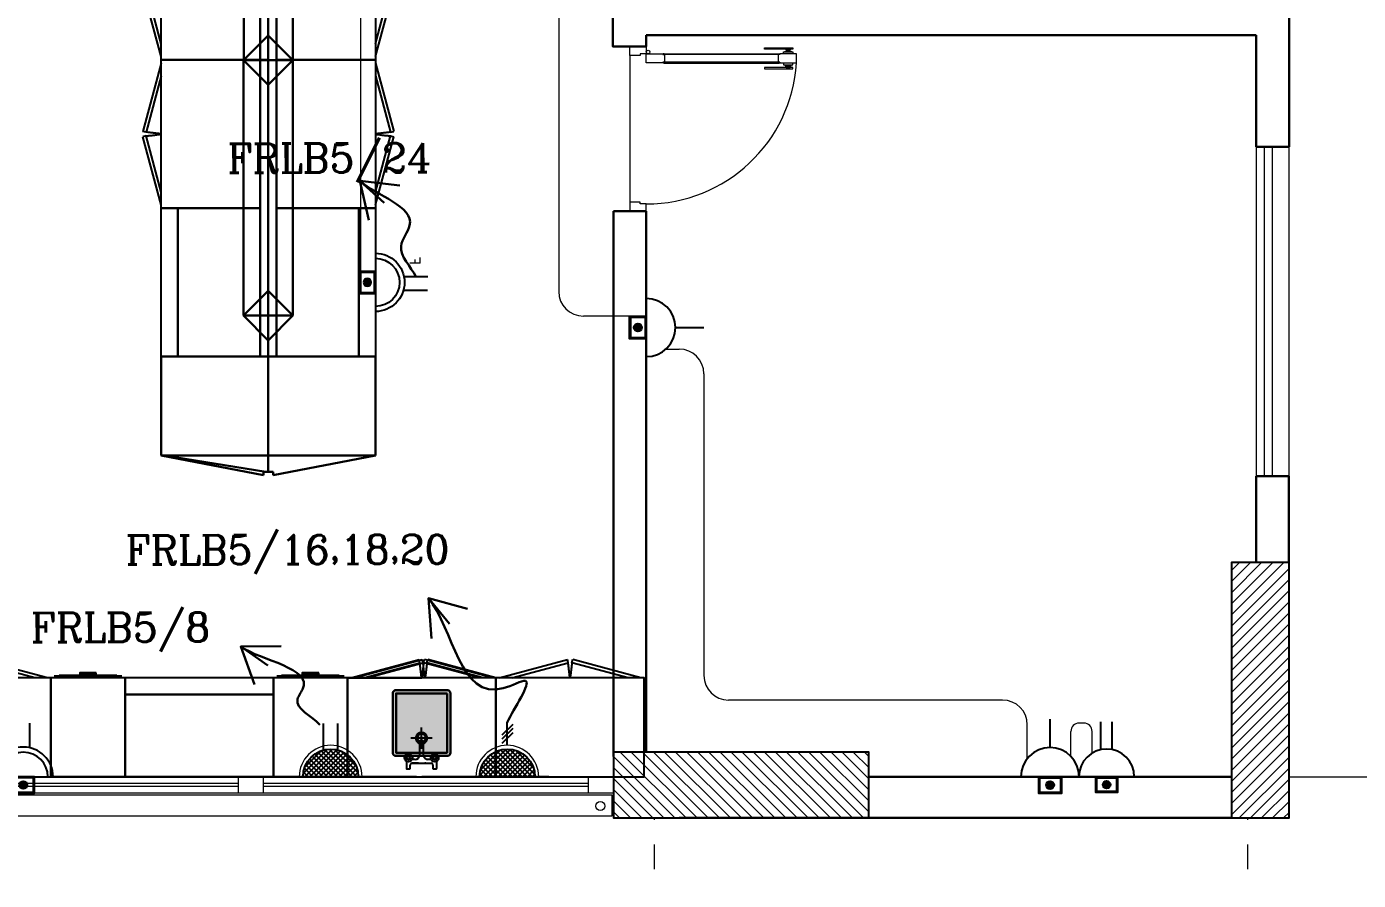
# Model space of a CAD drawing. Extents: x 1315 to 1416, y 473 to 837.
# Drawn here: x 1374.68 to 1382.76, y 774.43 to 779.61 of the extents above; entities that cross this region are included whole.
import ezdxf

# ---------------------------------------------------------------- set-up
doc = ezdxf.new("R2010")
doc.units = 0
doc.header["$MEASUREMENT"] = 0
for name, pattern in [('ACAD_ISO02W100', [15, 12, -3]), ('CENTERX2', [4, 2.5, -0.5, 0.5, -0.5]), ('DASHED', [19.049999999999997, 12.7, -6.349999999999998]), ('DASHED2', [0.375, 0.25, -0.125])]:
    doc.linetypes.add(name, pattern=pattern)
doc.layers.get('0').update_dxf_attribs({"color": 252, "linetype": 'CONTINUOUS', "lineweight": 30})
for name, color, linetype in [('-FUR', 252, 'CONTINUOUS'), ('E-SOCKETS', 6, 'CONTINUOUS'), ('POWER', 1, 'CONTINUOUS'), ('SAN', 252, 'CONTINUOUS'), ('WIRING', 4, 'CONTINUOUS')]:
    doc.layers.add(name, color=color, linetype=linetype)
for name, color, linetype, lineweight in [('axis', 252, 'CENTERX2', 5), ('Column', 252, 'CONTINUOUS', 25), ('DOOR', 252, 'CONTINUOUS', 9), ('elev', 252, 'CONTINUOUS', 9), ('Elevation', 252, 'CONTINUOUS', 18), ('hatch', 252, 'CONTINUOUS', 9), ('R-SWTS-DET1', 252, 'CONTINUOUS', 5), ('Socket', 3, 'CONTINUOUS', 15), ('Wall', 252, 'CONTINUOUS', 30), ('WINDOW', 252, 'CONTINUOUS', 5), ('WIRRING', 3, 'CONTINUOUS', 5)]:
    doc.layers.add(name, color=color, linetype=linetype, lineweight=lineweight)
doc.styles.add('ARIAL', font='arial.ttf')
doc.styles.add('E80', font='romanc.shx')
doc.dimstyles.new('DIM-100-IN', dxfattribs={"dimtxt": 0.22, "dimasz": 0.1, "dimexe": 0.15, "dimexo": 0.15, "dimgap": 0, "dimtad": 0, "dimrnd": 0.05, "dimzin": 1, "dimdsep": 46, "dimtxsty": 'ARIAL', "dimblk": 'DOT', "dimcen": 0.2, "dimclrd": 256, "dimclre": 256, "dimclrt": 23, "dimadec": 0, "dimazin": 0, "dimtfac": 1, "dimtmove": 2, "dimatfit": 2, "dimldrblk": 'OPEN90', "dimfxl": 0.15, "dimfxlon": 1, "dimtolj": 1, "dimtzin": 0, "dimlwe": -1, "dimarcsym": 0})

# ---------------------------------------------------------------- blocks, each defined once
blk = doc.blocks.new('d8')
at = {"layer": 'DOOR'}
for p, q in [((32.11949057471932, -112.7480921357878), (32.11949057471932, -112.0481896781356)), ((32.12445321347209, -112.0481896781356), (32.12445321347209, -112.748092135788)), ((32.17111337731573, -112.0481896781356), (32.17111337731573, -112.7480921357878)), ((32.17607601606785, -112.7480921357878), (32.17607601606785, -112.0481896781353)), ((32.13112043701042, -112.9536329828703), (33.01999110287822, -112.9536329828703))]:
    blk.add_line(p, q, dxfattribs=at)
for points in [[(32.09162617243794, -112.137211430456), (32.0835986547513, -112.137211430456), (32.0835986547513, -111.9648679569864), (32.09162617243805, -111.9648679569864)], [(32.10334504411441, -111.9826758234901), (32.096911198511, -111.9826758234901), (32.096911198511, -112.0028984041054), (32.10334504411441, -112.0028984041054)], [(32.12445321347209, -112.0426348967258), (32.12445321347209, -112.0537444595456), (32.17111337731561, -112.0537444595456), (32.17111337731561, -112.0426348967258), (32.17555720244376, -112.0426348967258), (32.17555720244376, -111.9426488313468), (32.17555720244376, -111.9426488313468), (32.12000938834433, -111.9426488313468), (32.12000938834433, -112.0426348967258)], [(32.19222154667344, -111.9826758234901), (32.19865539227682, -111.9826758234901), (32.19865539227682, -112.0028984041054), (32.19222154667344, -112.0028984041054)], [(32.20394041834952, -112.137211430456), (32.21196793603632, -112.137211430456), (32.21196793603632, -111.9648679569862), (32.20394041834965, -111.9648679569862)], [(32.12445321347185, -112.753646917198), (32.12445321347185, -112.742537354378), (32.17111337731524, -112.742537354378), (32.17111337731524, -112.753646917198), (32.17555720244334, -112.753646917198), (32.17555720244334, -112.8536329825768), (32.17555720244334, -112.8536329825768), (32.12000938834383, -112.8536329825768), (32.12000938834383, -112.753646917198)], [(32.07557139944827, -112.9536329828707), (32.07557113706436, -112.8536329825768), (32.12000938834383, -112.8536329825768), (32.12000965072765, -112.8915336456279), (32.13111921354742, -112.8915336456279), (32.13112043701042, -112.9536329828703)], [(33.07557139944875, -112.953632982871), (33.07557139923375, -112.8536329828921), (33.03099353957411, -112.8536329825773), (33.03099380195788, -112.8915336456279), (33.01988423913794, -112.8915336456279), (33.01999110287822, -112.9536329828703)]]:
    blk.add_lwpolyline(points, close=True, dxfattribs=at)
for points in [[(32.09162617243805, -111.9829640839593, -0.9999999999999998), (32.096911198511, -111.9829640839593), (32.096911198511, -111.9829640839593), (32.096911198511, -112.002610143636), (32.096911198511, -112.002610143636, -0.9999999999999998), (32.09162617243805, -112.002610143636), (32.09162617243805, -112.002610143636)], [(32.20394041834965, -111.9829640839593, 0.9999999999999998), (32.19865539227682, -111.9829640839593), (32.19865539227682, -111.9829640839593), (32.19865539227682, -112.0026101436362), (32.19865539227682, -112.0026101436362, 0.9999999999999998), (32.20394041834965, -112.0026101436362), (32.20394041834965, -112.0026101436362)], [(32.12445321347209, -112.0531523168882), (32.12445321347209, -112.0531523168882, -0.9999999999999998), (32.12445321347209, -112.0432270393829)], [(32.17111337731561, -112.0531523168882), (32.17111337731561, -112.0531523168882, 0.9999999999999998), (32.17111337731561, -112.0432270393829)], [(32.12445321347185, -112.7431294970356), (32.12445321347185, -112.7431294970356, 0.9999999999999998), (32.12445321347185, -112.7530547745402)], [(32.17111337731524, -112.7431294970356), (32.17111337731524, -112.7431294970356, -0.9999999999999998), (32.17111337731524, -112.7530547745402)]]:
    blk.add_lwpolyline(points, format="xyb", close=True, dxfattribs=at)
for points in [[(32.1088998255243, -112.0100383941915), (32.10334504411441, -112.0100383941915), (32.10334504411441, -111.9755358334042), (32.1088998255243, -111.9755358334042)], [(32.12000938834423, -112.0204157710859), (32.1088998255243, -112.0204157710859), (32.1088998255243, -111.9648679569862), (32.12000938834423, -111.9648679569862)], [(32.17555720244376, -112.0204157710862), (32.18666676526341, -112.0204157710862), (32.18666676526341, -111.9648679569864), (32.17555720244376, -111.9648679569864)], [(32.18666676526341, -112.0100383941908), (32.19222154667344, -112.0100383941908), (32.19222154667344, -111.975535833404), (32.18666676526357, -111.975535833404)]]:
    blk.add_lwpolyline(points, dxfattribs=at)
blk.add_circle((32.10889982552379, -112.842523419757), 0.0111095628198811, dxfattribs=at)
blk.add_arc((32.11820588788596, -112.8536329825768), 0.9127876516880132, 359.9999999999772, 86.39767896853148, dxfattribs=at)
blk = doc.blocks.new('A$C11ED6BD5')
at = {"layer": 'axis', "color": 0, "ltscale": 0.3}
for p, q in [((-2.274e-13, 0.2499999999997726), (3.22171341332455, 0.2499999999997726)), ((-3.850000000000363, -2.411147639998716), (-3.850000000000363, -1.137e-13)), ((-0.2500000000004547, -2.411147639998716), (-0.2500000000004547, -1.137e-13))]:
    blk.add_line(p, q, dxfattribs=at)
blk = doc.blocks.new('5')
at = {"layer": '-FUR', "linetype": 'ACAD_ISO02W100'}
for p, q in [((41999.78853774873, -66320.44784204697), (42000.68853774872, -66320.44784204697)), ((41999.80853774873, -66321.04784204697), (42000.22210122364, -66321.15865604609)), ((41999.88581181482, -66321.04784204697), (42000.22727760455, -66321.13933752957)), ((42000.59126368263, -66321.04784204697), (42000.24979789291, -66321.13933752957)), ((42000.66853774873, -66321.04784204697), (42000.25497427382, -66321.15865604609)), ((42000.22727760455, -66321.13933752957), (42000.22210122364, -66321.15865604609)), ((42000.24979789291, -66321.13933752957), (42000.25497427382, -66321.15865604609))]:
    blk.add_line(p, q, dxfattribs=at)
at = {"layer": '-FUR'}
blk.add_lwpolyline([(41999.78853774873, -66320.44784204697), (42000.68853774872, -66320.44784204697), (42000.68853774872, -66321.04784204697), (41999.78853774873, -66321.04784204697)], close=True, dxfattribs=at)
at = {"layer": '-FUR', "linetype": 'ACAD_ISO02W100'}
for centre, start, end in [((42001.75381514877, -66321.28076446554), 171.2611213296356, 174.7069094137794), ((41998.72326034871, -66321.28076446554), 5.29309058622053, 8.738878670364311)]:
    blk.add_arc(centre, 1.533074835783438, start, end, dxfattribs=at)
blk = doc.blocks.new('ba7es')
at = {"layer": '-FUR', "linetype": 'ACAD_ISO02W100'}
blk.add_line((1323.889523409866, 576.6577940327383), (1322.989523409867, 576.6577940327383), dxfattribs=at)
for p, q in [((1323.889523409866, 577.2577940327384), (1322.989523409866, 577.2577940327384)), ((1322.989523409866, 577.2577940327384), (1322.989523409866, 576.6577940327383)), ((1323.889523409866, 576.6577940327383), (1323.889523409866, 577.2577940327384)), ((1322.989523409866, 576.6577940327383), (1322.989523409866, 576.7577940327385)), ((1322.989523409866, 576.7577940327385), (1323.889523409866, 576.7577940327385))]:
    blk.add_line(p, q)
blk = doc.blocks.new('3')
at = {"layer": '-FUR', "linetype": 'ACAD_ISO02W100'}
blk.add_line((41990.01941317181, -66320.48022711033), (41990.46941317183, -66320.48022711033), dxfattribs=at)
at = {"layer": '-FUR'}
for p, q in [((41990.03941317181, -66321.09022711034), (41990.44941317182, -66321.09022711034)), ((41990.06941317183, -66321.09522711032), (41990.41941317181, -66321.09522711032))]:
    blk.add_line(p, q, dxfattribs=at)
blk.add_lwpolyline([(41990.01941317181, -66321.08022711032), (41990.46941317183, -66321.08022711032), (41990.46941317181, -66320.48022711033), (41990.01941317181, -66320.48022711033)], close=True, dxfattribs=at)
at = {"layer": '-FUR', "color": 1}
blk.add_lwpolyline([(41990.19441317181, -66321.11022711032), (41990.29441317183, -66321.11022711032), (41990.29441317183, -66321.10022711032), (41990.19441317181, -66321.10022711032)], close=True, dxfattribs=at)
blk = doc.blocks.new('YY5Y5')
at = {"layer": 'SAN', "color": 1}
for p, q in [((433.8299524483771, 542.0353399230077), (433.8299524483771, 538.5632871204119)), ((435.7349524483772, 542.4103399230077), (434.2049524483771, 542.4103399230077)), ((435.7349524483772, 540.5528399230077), (435.7349524483772, 542.4103399230077)), ((447.1649524483772, 542.4103399230077), (447.1649524483772, 540.5528399230075)), ((448.6949524483771, 542.4103399230077), (447.1649524483772, 542.4103399230077)), ((449.0699524483778, 538.5632871204116), (449.0699524483778, 542.0353399230077)), ((434.1620984389513, 537.5616067070109), (433.7030249017836, 538.0206802441787)), ((434.1620984389513, 536.1473931446377), (433.7030249017836, 535.68831960747)), ((435.5763120013245, 537.5616067070109), (436.0353855384922, 538.0206802441787)), ((435.5763120013245, 536.1473931446377), (436.0353855384922, 535.68831960747)), ((436.7200643211554, 537.6478399230076), (438.2474524483773, 537.6478399230076)), ((446.1798405755986, 539.5528399230077), (436.7349524483772, 539.5528399230077)), ((440.4974524483773, 535.3978399230076), (440.4974524483773, 528.7356687512626)), ((442.4024524483773, 528.7356687512623), (442.4024524483773, 535.3978399230076)), ((443.0364909099159, 539.5528399230077), (446.1649524483772, 539.5528399230077)), ((444.6524524483772, 537.6478399230076), (446.1798405755986, 537.6478399230076)), ((447.3235928954293, 537.5616067070109), (446.8645193582616, 538.0206802441787)), ((447.3235928954293, 536.1473931446377), (446.8645193582616, 535.68831960747)), ((448.7378064578025, 537.5616067070109), (449.1968799949703, 538.0206802441787)), ((448.7378064578025, 536.1473931446377), (449.1968799949703, 535.68831960747)), ((440.8724524483771, 528.3606687512623), (442.0274524483772, 528.3606687512623))]:
    blk.add_line(p, q, dxfattribs=at)
at = {"layer": 'SAN', "color": 1, "linetype": 'Continuous'}
blk.add_line((439.2287986022243, 539.5528399230077), (439.8634139868383, 539.5528399230077), dxfattribs=at)
at = {"layer": 'SAN', "color": 2, "linetype": 'DASHED'}
for points in [[(441.449952448377, 532.4215514777384), (441.449952448377, 521.6344219997557)], [(436.0563877093855, 527.0279867387471), (446.8435171873685, 527.0279867387471)]]:
    blk.add_lwpolyline(points, dxfattribs=at)
at = {"layer": 'SAN', "color": 1}
for centre, radius in [((434.869205220138, 536.8544999258244), 2), ((434.869205220138, 536.8544999258244), 1), ((434.869205220138, 536.8544999258244), 0.8), ((448.0306996766159, 536.8544999258244), 2), ((448.0306996766159, 536.8544999258244), 1), ((448.0306996766159, 536.8544999258244), 0.8)]:
    blk.add_circle(centre, radius, dxfattribs=at)
for centre, radius, start, end in [((434.2049524483771, 542.0353399230077), 0.375, 90, 180), ((448.6949524483771, 542.0353399230077), 0.375, 0, 90), ((436.7349524483772, 540.5528399230077), 1, 180, 269.9999999999993), ((438.2474524483773, 535.3978399230076), 2.25, 0, 90.00000000000038), ((444.6524524483772, 535.3978399230076), 2.25, 90.00000000000038, 180), ((446.1649524483772, 540.5528399230075), 1, 270, 0), ((441.449952448377, 527.0279867387471), 2.863051791674743, 109.431944475873, 70.56805552411734), ((441.449952448377, 527.0279867387471), 2.078403032943442, 117.2764679737789, 62.72353202620878), ((440.8724524483771, 528.7356687512626), 0.375, 179.9999999999995, 270), ((442.0274524483772, 528.7356687512623), 0.375, 270, 359.9999999999995)]:
    blk.add_arc(centre, radius, start, end, dxfattribs=at)
blk = doc.blocks.new('fd')
at = {"layer": '-FUR'}
h = blk.add_hatch(color=254, dxfattribs=at)
h.paths.add_polyline_path([(1322.663644972406, 576.6994484622995), (1322.353644972406, 576.6994484622998), (1322.353644972406, 577.0594484622998), (1322.663644972406, 577.0594484622997)], flags=16)
edge = h.paths.add_edge_path()
edge.add_line((1322.663644972406, 576.6794484622995), (1322.353644972406, 576.6794484622995))
edge.add_arc((1322.353644972406, 576.6994484622998), 0.0199999999999818, 180, 270, ccw=False)
edge.add_line((1322.333644972406, 576.6994484622998), (1322.333644972406, 577.0594484622998))
edge.add_arc((1322.353644972406, 577.0594484622998), 0.0199999999999818, 90, 180, ccw=False)
edge.add_line((1322.353644972406, 577.0794484622999), (1322.663644972406, 577.0794484622999))
edge.add_arc((1322.663644972406, 577.0594484622997), 0.0199999999999818, 0, 90, ccw=False)
edge.add_line((1322.683644972406, 577.0594484622997), (1322.683644972406, 576.6994484622995))
edge.add_arc((1322.663644972406, 576.6994484622995), 0.0199999999999818, -90, 0, ccw=False)
blk.add_hatch(color=253, dxfattribs=at).paths.add_polyline_path([(1322.663644972406, 577.0594484622997), (1322.663644972406, 576.6994484622995), (1322.353644972406, 576.6994484622998), (1322.353644972406, 577.0594484622998)])
h = blk.add_hatch(color=251, dxfattribs=at)
h.paths.add_polyline_path([(1322.633710555586, 577.0294484622997), (1322.663644972406, 577.0594484622997), (1322.663644972406, 576.6994484622995), (1322.633644972406, 576.7294484622993)])
h.paths.add_polyline_path([(1322.633644972406, 576.7294484622993), (1322.663644972406, 576.6994484622995), (1322.353644972406, 576.6994484622998), (1322.383644972406, 576.7294484622993)])
h = blk.add_hatch(color=252, dxfattribs=at)
h.paths.add_polyline_path([(1322.383644972406, 577.0294484622997), (1322.353644972406, 577.0594484622998), (1322.663644972406, 577.0594484622997), (1322.633710555586, 577.0294484622997)])
h.paths.add_polyline_path([(1322.383644972406, 576.7294484622993), (1322.353644972406, 576.6994484622998), (1322.353644972406, 577.0594484622998), (1322.383644972406, 577.0294484622997)])
for p, q in [((1322.478384221907, 577.2055755229043), (1322.059719286022, 577.2055755229043)), ((1322.478384221907, 577.2055755229043), (1322.959719286022, 577.2055755229043)), ((1322.059719286022, 576.6055755229042), (1322.509719286022, 576.6055755229042)), ((1322.959719286022, 576.6055755229042), (1322.509719286022, 576.6055755229042))]:
    blk.add_line(p, q, dxfattribs=at)
at = {"layer": '-FUR', "linetype": 'ACAD_ISO02W100'}
for p, q in [((1322.059719286022, 577.2055755229042), (1322.509719286022, 577.2055755229042)), ((1322.959719286022, 577.2055755229042), (1322.509719286022, 577.2055755229042)), ((1322.099719286021, 576.6055755229042), (1322.51328276094, 576.4947615237778)), ((1322.176993352126, 576.6055755229042), (1322.518459141842, 576.5140800403037)), ((1322.882445219924, 576.6055755229042), (1322.540979430208, 576.5140800403037)), ((1322.959719286022, 576.6055755229042), (1322.546155811111, 576.4947615237778)), ((1322.518459141842, 576.5140800403037), (1322.51328276094, 576.4947615237778)), ((1322.540979430208, 576.5140800403037), (1322.546155811111, 576.4947615237778))]:
    blk.add_line(p, q, dxfattribs=at)
for centre, start, end in [((1324.044996686052, 576.3726531043372), 171.2611213296332, 174.7069094138), ((1321.014441885998, 576.3726531043372), 5.293090586199872, 8.738878670366793)]:
    blk.add_arc(centre, 1.533074835783438, start, end, dxfattribs=at)
for p, q in [((1322.059719286022, 577.2055755229042), (1322.059719286022, 576.6055755229042)), ((1322.959719286022, 577.2055755229042), (1322.959719286022, 576.6055755229042))]:
    blk.add_line(p, q)
blk.add_lwpolyline([(1322.663644972406, 576.6794484622995), (1322.353644972406, 576.6794484622995, -0.4142135623730955), (1322.333644972406, 576.6994484622998), (1322.333644972406, 577.0594484622998, -0.4142135623730951), (1322.353644972406, 577.0794484622999), (1322.663644972406, 577.0794484622999, -0.4142135623730951), (1322.683644972406, 577.0594484622997), (1322.683644972406, 576.6994484622995, -0.4142135623730955)], format="xyb", close=True)
blk.add_lwpolyline([(1322.663644972406, 576.6794484622995), (1322.353644972406, 576.6794484622995, -0.4142135623730955), (1322.333644972406, 576.6994484622998), (1322.333644972406, 577.0594484622998, -0.4142135623730951), (1322.353644972406, 577.0794484622999), (1322.663644972406, 577.0794484622999, -0.4142135623730951), (1322.683644972406, 577.0594484622997), (1322.683644972406, 576.6994484622995, -0.4142135623730955)], format="xyb", close=True)
blk.add_lwpolyline([(1322.663644972406, 576.6994484622995), (1322.353644972406, 576.6994484622995), (1322.353644972406, 577.0594484622998), (1322.663644972406, 577.0594484622998)], close=True)
at = {"extrusion": (0, 0, -1), "xscale": 0.0121000000000322, "yscale": 0.0121000000000322, "zscale": -0.0121}
blk.add_blockref('YY5Y5', (-1327.850189397031, 570.5947215992311), dxfattribs=at)
blk = doc.blocks.new('juy')
blk.add_line((1322.959719286022, 577.2055755229042), (1322.959719286022, 576.6055755229042))
blk.add_blockref('fd', (0, 0))
blk = doc.blocks.new('LAB1')
h = blk.add_hatch(color=256)
h.set_gradient(color1=(255, 191, 127), color2=(255, 181, 107), one_color=1, tint=0.7099999785423279)
h.paths.add_polyline_path([(998.3215412501036, 470.2734759856602), (998.0115412501036, 470.2734759856598), (998.0115412501036, 469.9134759856598), (998.3215412501036, 469.9134759856599)], flags=0)
edge = h.paths.add_edge_path(flags=17)
edge.add_line((998.3215412501036, 470.2934759856601), (998.0115412501036, 470.2934759856599))
edge.add_arc((998.0115412501036, 470.2734759856598), 0.0199999999999818, 90, 180)
edge.add_line((997.9915412501036, 470.2734759856598), (997.9915412501036, 469.9134759856598))
edge.add_arc((998.0115412501036, 469.9134759856598), 0.0199999999999818, 180, 270)
edge.add_line((998.0115412501036, 469.8934759856598), (998.3215412501036, 469.8934759856601))
edge.add_arc((998.3215412501036, 469.9134759856599), 0.0199999999999818, 270, 360)
edge.add_line((998.3415412501037, 469.9134759856599), (998.3415412501037, 470.2734759856602))
edge.add_arc((998.3215412501036, 470.2734759856602), 0.0199999999999818, 360, 450)
edge = h.paths.add_edge_path(flags=0)
edge.add_line((998.1550160000893, 469.9805012568814), (998.1550160000893, 469.899888985704))
edge = h.paths.add_edge_path(flags=0)
edge.add_line((998.1780665000892, 469.899888985704), (998.1780665000892, 469.9805012568814))
edge = h.paths.add_edge_path(flags=0)
edge.add_line((998.1665412500893, 469.9359020758914), (998.1665412500893, 470.0664263425742))
edge = h.paths.add_edge_path(flags=0)
edge.add_line((998.2318033834313, 470.0011642092326), (998.1012791167473, 470.0011642092326))
edge = h.paths.add_edge_path(flags=0)
edge.add_arc((998.1665412500893, 470.0011642092326), 0.0346429266793566, -70.56805552366978, 250.56805552366978, ccw=False)
edge = h.paths.add_edge_path(flags=0)
edge.add_arc((998.1665412500893, 470.0011642092326), 0.0251486766986826, -62.72353202634997, 242.7235320263503, ccw=False)
edge = h.paths.add_edge_path(flags=0)
edge.add_arc((998.1595535000893, 469.9805012568814), 0.0045375000000121, 90, 180, ccw=False)
edge = h.paths.add_edge_path(flags=0)
edge.add_arc((998.1735290000893, 469.9805012568814), 0.0045375000000121, 0, 90, ccw=False)
edge = h.paths.add_edge_path(flags=0)
edge.add_line((998.1735290000893, 469.9850387568814), (998.1595535000893, 469.9850387568814))
edge = h.paths.add_edge_path(flags=16)
edge.add_arc((998.0869142086273, 469.88226339967), 0.0121000000000322, 0, 360, ccw=False)
edge = h.paths.add_edge_path(flags=16)
edge.add_line((998.2376122994988, 469.8908193917222), (998.232057509699, 469.8963741815219))
edge = h.paths.add_edge_path(flags=16)
edge.add_line((998.2547242836037, 469.8908193917222), (998.2602790734034, 469.8963741815219))
edge = h.paths.add_edge_path(flags=16)
edge.add_line((998.078358216575, 469.8908193917222), (998.0728034267752, 469.8963741815219))
edge = h.paths.add_edge_path(flags=16)
edge.add_line((998.0954702006798, 469.8908193917222), (998.1010249904796, 469.8963741815219))
h = blk.add_hatch(color=256)
h.set_gradient(color1=(255, 191, 127), color2=(255, 181, 107), one_color=1, tint=0.7099999785423279)
edge = h.paths.add_edge_path(flags=17)
edge.add_line((998.3215412501036, 470.2934759856601), (998.0115412501036, 470.2934759856599))
edge.add_arc((998.0115412501036, 470.2734759856598), 0.0199999999999818, 90, 180)
edge.add_line((997.9915412501036, 470.2734759856598), (997.9915412501036, 469.9134759856598))
edge.add_arc((998.0115412501036, 469.9134759856598), 0.0199999999999818, 180, 270)
edge.add_line((998.0115412501036, 469.8934759856598), (998.3215412501036, 469.8934759856601))
edge.add_arc((998.3215412501036, 469.9134759856599), 0.0199999999999818, 270, 360)
edge.add_line((998.3415412501037, 469.9134759856599), (998.3415412501037, 470.2734759856602))
edge.add_arc((998.3215412501036, 470.2734759856602), 0.0199999999999818, 360, 450)
h.paths.add_polyline_path([(998.3215412501036, 470.2734759856602), (998.0115412501036, 470.2734759856598), (998.0115412501036, 469.9134759856598), (998.3215412501036, 469.9134759856599)], flags=0)
edge = h.paths.add_edge_path(flags=0)
edge.add_line((998.1550160000893, 469.9805012568814), (998.1550160000893, 469.899888985704))
edge = h.paths.add_edge_path(flags=0)
edge.add_line((998.1780665000892, 469.899888985704), (998.1780665000892, 469.9805012568814))
edge = h.paths.add_edge_path(flags=0)
edge.add_line((998.1665412500893, 469.9359020758914), (998.1665412500893, 470.0664263425742))
edge = h.paths.add_edge_path(flags=0)
edge.add_line((998.2318033834313, 470.0011642092326), (998.1012791167473, 470.0011642092326))
edge = h.paths.add_edge_path(flags=0)
edge.add_arc((998.1665412500893, 470.0011642092326), 0.0346429266793566, -70.56805552366978, 250.56805552366978, ccw=False)
edge = h.paths.add_edge_path(flags=0)
edge.add_arc((998.1665412500893, 470.0011642092326), 0.0251486766986826, -62.72353202634997, 242.7235320263503, ccw=False)
edge = h.paths.add_edge_path(flags=0)
edge.add_arc((998.1595535000893, 469.9805012568814), 0.0045375000000121, 90, 180, ccw=False)
edge = h.paths.add_edge_path(flags=0)
edge.add_arc((998.1735290000893, 469.9805012568814), 0.0045375000000121, 0, 90, ccw=False)
edge = h.paths.add_edge_path(flags=0)
edge.add_line((998.1735290000893, 469.9850387568814), (998.1595535000893, 469.9850387568814))
edge = h.paths.add_edge_path(flags=16)
edge.add_arc((998.0869142086273, 469.88226339967), 0.0121000000000322, 0, 360, ccw=False)
edge = h.paths.add_edge_path(flags=16)
edge.add_line((998.2376122994988, 469.8908193917222), (998.232057509699, 469.8963741815219))
edge = h.paths.add_edge_path(flags=16)
edge.add_line((998.2547242836037, 469.8908193917222), (998.2602790734034, 469.8963741815219))
edge = h.paths.add_edge_path(flags=16)
edge.add_line((998.078358216575, 469.8908193917222), (998.0728034267752, 469.8963741815219))
edge = h.paths.add_edge_path(flags=16)
edge.add_line((998.0954702006798, 469.8908193917222), (998.1010249904796, 469.8963741815219))
h = blk.add_hatch(color=256)
h.set_gradient(color1=(255, 191, 127), color2=(255, 181, 107), one_color=1, tint=0.7099999785423279)
edge = h.paths.add_edge_path(flags=16)
edge.add_line((998.3215412501036, 470.2934759856601), (998.0115412501036, 470.2934759856599))
edge.add_arc((998.0115412501036, 470.2734759856598), 0.0199999999999818, 90, 180)
edge.add_line((997.9915412501036, 470.2734759856598), (997.9915412501036, 469.9134759856598))
edge.add_arc((998.0115412501036, 469.9134759856598), 0.0199999999999818, 180, 270)
edge.add_line((998.0115412501036, 469.8934759856598), (998.3215412501036, 469.8934759856601))
edge.add_arc((998.3215412501036, 469.9134759856599), 0.0199999999999818, 270, 360)
edge.add_line((998.3415412501037, 469.9134759856599), (998.3415412501037, 470.2734759856602))
edge.add_arc((998.3215412501036, 470.2734759856602), 0.0199999999999818, 360, 450)
edge = h.paths.add_edge_path()
edge.add_arc((998.0869142086273, 469.88226339967), 0.0242000000000644, 0, 360, ccw=False)
edge = h.paths.add_edge_path(flags=16)
edge.add_arc((998.0869142086273, 469.88226339967), 0.0121000000000322, 0, 360, ccw=False)
edge = h.paths.add_edge_path(flags=16)
edge.add_arc((998.0869142086273, 469.88226339967), 0.0096800000000258, 0, 360, ccw=False)
edge = h.paths.add_edge_path(flags=16)
edge.add_line((998.078358216575, 469.8908193917222), (998.0728034267752, 469.8963741815219))
edge = h.paths.add_edge_path(flags=16)
edge.add_line((998.078358216575, 469.8737074076176), (998.0728034267752, 469.8681526178178))
edge = h.paths.add_edge_path(flags=16)
edge.add_line((998.0954702006798, 469.8908193917222), (998.1010249904796, 469.8963741815219))
edge = h.paths.add_edge_path(flags=16)
edge.add_line((998.0954702006798, 469.8737074076176), (998.1010249904796, 469.8681526178178))
h = blk.add_hatch(color=256)
h.set_gradient(color1=(255, 191, 127), color2=(255, 181, 107), one_color=1, tint=0.7099999785423279)
edge = h.paths.add_edge_path(flags=16)
edge.add_line((998.3215412501036, 470.2934759856601), (998.0115412501036, 470.2934759856599))
edge.add_arc((998.0115412501036, 470.2734759856598), 0.0199999999999818, 90, 180)
edge.add_line((997.9915412501036, 470.2734759856598), (997.9915412501036, 469.9134759856598))
edge.add_arc((998.0115412501036, 469.9134759856598), 0.0199999999999818, 180, 270)
edge.add_line((998.0115412501036, 469.8934759856598), (998.3215412501036, 469.8934759856601))
edge.add_arc((998.3215412501036, 469.9134759856599), 0.0199999999999818, 270, 360)
edge.add_line((998.3415412501037, 469.9134759856599), (998.3415412501037, 470.2734759856602))
edge.add_arc((998.3215412501036, 470.2734759856602), 0.0199999999999818, 360, 450)
edge = h.paths.add_edge_path()
edge.add_arc((998.2461682915512, 469.88226339967), 0.0242000000000644, 0, 360, ccw=False)
edge = h.paths.add_edge_path(flags=16)
edge.add_arc((998.2461682915512, 469.88226339967), 0.0121000000000322, 0, 360, ccw=False)
edge = h.paths.add_edge_path(flags=16)
edge.add_arc((998.2461682915512, 469.88226339967), 0.0096800000000258, 0, 360, ccw=False)
edge = h.paths.add_edge_path(flags=16)
edge.add_line((998.2376122994988, 469.8908193917222), (998.232057509699, 469.8963741815219))
edge = h.paths.add_edge_path(flags=16)
edge.add_line((998.2376122994988, 469.8737074076176), (998.232057509699, 469.8681526178178))
edge = h.paths.add_edge_path(flags=16)
edge.add_line((998.2547242836037, 469.8908193917222), (998.2602790734034, 469.8963741815219))
edge = h.paths.add_edge_path(flags=16)
edge.add_line((998.2547242836037, 469.8737074076176), (998.2602790734034, 469.8681526178178))
h = blk.add_hatch(color=256)
h.set_gradient(color1=(255, 191, 127), color2=(255, 181, 107), one_color=1, tint=0.7099999785423279)
edge = h.paths.add_edge_path(flags=16)
edge.add_line((998.3215412501036, 470.2934759856601), (998.0115412501036, 470.2934759856599))
edge.add_arc((998.0115412501036, 470.2734759856598), 0.0199999999999818, 90, 180)
edge.add_line((997.9915412501036, 470.2734759856598), (997.9915412501036, 469.9134759856598))
edge.add_arc((998.0115412501036, 469.9134759856598), 0.0199999999999818, 180, 270)
edge.add_line((998.0115412501036, 469.8934759856598), (998.3215412501036, 469.8934759856601))
edge.add_arc((998.3215412501036, 469.9134759856599), 0.0199999999999818, 270, 360)
edge.add_line((998.3415412501037, 469.9134759856599), (998.3415412501037, 470.2734759856602))
edge.add_arc((998.3215412501036, 470.2734759856602), 0.0199999999999818, 360, 450)
edge = h.paths.add_edge_path(flags=0)
edge.add_line((998.1550160000893, 469.9805012568814), (998.1550160000893, 469.899888985704))
edge = h.paths.add_edge_path()
edge.add_arc((998.1277910000892, 469.899888985704), 0.0272250000000725, 270, 360, ccw=False)
h = blk.add_hatch(color=256)
h.set_gradient(color1=(255, 191, 127), color2=(255, 181, 107), one_color=1, tint=0.7099999785423279)
edge = h.paths.add_edge_path(flags=16)
edge.add_line((998.3215412501036, 470.2934759856601), (998.0115412501036, 470.2934759856599))
edge.add_arc((998.0115412501036, 470.2734759856598), 0.0199999999999818, 90, 180)
edge.add_line((997.9915412501036, 470.2734759856598), (997.9915412501036, 469.9134759856598))
edge.add_arc((998.0115412501036, 469.9134759856598), 0.0199999999999818, 180, 270)
edge.add_line((998.0115412501036, 469.8934759856598), (998.3215412501036, 469.8934759856601))
edge.add_arc((998.3215412501036, 469.9134759856599), 0.0199999999999818, 270, 360)
edge.add_line((998.3415412501037, 469.9134759856599), (998.3415412501037, 470.2734759856602))
edge.add_arc((998.3215412501036, 470.2734759856602), 0.0199999999999818, 360, 450)
edge = h.paths.add_edge_path(flags=0)
edge.add_line((998.1780665000892, 469.899888985704), (998.1780665000892, 469.9805012568814))
edge = h.paths.add_edge_path()
edge.add_arc((998.2052915000893, 469.899888985704), 0.0272250000000725, 180, 270, ccw=False)
h = blk.add_hatch(color=256)
h.set_gradient(color1=(255, 191, 127), color2=(255, 181, 107), one_color=1, tint=0.7099999785423279)
edge = h.paths.add_edge_path(flags=16)
edge.add_line((998.3215412501036, 470.2934759856601), (998.0115412501036, 470.2934759856599))
edge.add_arc((998.0115412501036, 470.2734759856598), 0.0199999999999818, 90, 180)
edge.add_line((997.9915412501036, 470.2734759856598), (997.9915412501036, 469.9134759856598))
edge.add_arc((998.0115412501036, 469.9134759856598), 0.0199999999999818, 180, 270)
edge.add_line((998.0115412501036, 469.8934759856598), (998.3215412501036, 469.8934759856601))
edge.add_arc((998.3215412501036, 469.9134759856599), 0.0199999999999818, 270, 360)
edge.add_line((998.3415412501037, 469.9134759856599), (998.3415412501037, 470.2734759856602))
edge.add_arc((998.3215412501036, 470.2734759856602), 0.0199999999999818, 360, 450)
h.paths.add_polyline_path([(998.3215412501036, 470.2734759856602), (998.0115412501036, 470.2734759856598), (998.0115412501036, 469.9134759856598), (998.3215412501036, 469.9134759856599)], flags=0)
edge = h.paths.add_edge_path(flags=17)
edge.add_line((998.3215412501036, 470.2934759856601), (998.0115412501036, 470.2934759856599))
edge.add_arc((998.0115412501036, 470.2734759856598), 0.0199999999999818, 90, 180)
edge.add_line((997.9915412501036, 470.2734759856598), (997.9915412501036, 469.9134759856598))
edge.add_arc((998.0115412501036, 469.9134759856598), 0.0199999999999818, 180, 270)
edge.add_line((998.0115412501036, 469.8934759856598), (998.3215412501036, 469.8934759856601))
edge.add_arc((998.3215412501036, 469.9134759856599), 0.0199999999999818, 270, 360)
edge.add_line((998.3415412501037, 469.9134759856599), (998.3415412501037, 470.2734759856602))
edge.add_arc((998.3215412501036, 470.2734759856602), 0.0199999999999818, 360, 450)
edge = h.paths.add_edge_path(flags=0)
edge.add_line((998.1550160000893, 469.9805012568814), (998.1550160000893, 469.899888985704))
edge = h.paths.add_edge_path(flags=0)
edge.add_line((998.1780665000892, 469.899888985704), (998.1780665000892, 469.9805012568814))
edge = h.paths.add_edge_path(flags=0)
edge.add_line((998.1665412500893, 469.9359020758914), (998.1665412500893, 470.0664263425742))
edge = h.paths.add_edge_path(flags=0)
edge.add_line((998.2318033834313, 470.0011642092326), (998.1012791167473, 470.0011642092326))
edge = h.paths.add_edge_path(flags=0)
edge.add_arc((998.1665412500893, 470.0011642092326), 0.0346429266793566, -70.56805552366978, 250.56805552366978, ccw=False)
edge = h.paths.add_edge_path(flags=0)
edge.add_arc((998.1665412500893, 470.0011642092326), 0.0251486766986826, -62.72353202634997, 242.7235320263503, ccw=False)
edge = h.paths.add_edge_path(flags=0)
edge.add_arc((998.1595535000893, 469.9805012568814), 0.0045375000000121, 90, 180, ccw=False)
edge = h.paths.add_edge_path(flags=0)
edge.add_arc((998.1735290000893, 469.9805012568814), 0.0045375000000121, 0, 90, ccw=False)
edge = h.paths.add_edge_path(flags=0)
edge.add_line((998.1735290000893, 469.9850387568814), (998.1595535000893, 469.9850387568814))
edge = h.paths.add_edge_path(flags=16)
edge.add_arc((998.2461682915512, 469.88226339967), 0.0121000000000322, 0, 360, ccw=False)
edge = h.paths.add_edge_path(flags=16)
edge.add_arc((998.0869142086273, 469.88226339967), 0.0121000000000322, 0, 360, ccw=False)
edge = h.paths.add_edge_path(flags=16)
edge.add_line((998.2376122994988, 469.8908193917222), (998.232057509699, 469.8963741815219))
edge = h.paths.add_edge_path(flags=16)
edge.add_line((998.2547242836037, 469.8908193917222), (998.2602790734034, 469.8963741815219))
edge = h.paths.add_edge_path(flags=16)
edge.add_line((998.078358216575, 469.8908193917222), (998.0728034267752, 469.8963741815219))
edge = h.paths.add_edge_path(flags=16)
edge.add_line((998.0954702006798, 469.8908193917222), (998.1010249904796, 469.8963741815219))
for p, q in [((997.1867131033116, 472.6657932795911), (997.1867131033099, 477.2673489250402)), ((997.2367131033056, 477.2673489250402), (997.2367131033056, 471.649207624385)), ((997.2867131033013, 477.2673489250402), (997.2867131033023, 472.6653232457307)), ((997.0864780863752, 475.1155586690782), (997.0882683423309, 474.1173489250341)), ((997.2364780863753, 474.2655586690784), (997.2364780863753, 475.1155586690782)), ((997.3864780863753, 474.1155586690783), (997.3864780863753, 475.1155586690782)), ((997.0864780863752, 474.1155586690783), (997.2364780863753, 474.2655586690784)), ((997.2364780863753, 474.1155586690783), (997.2364780863753, 474.2655586690784)), ((997.2364780863753, 474.2655586690784), (997.3864780863753, 474.1155586690783)), ((997.0864780863752, 474.1155586690783), (997.3864780863753, 474.1155586690783)), ((997.2364780863753, 473.965558669078), (997.0864780863752, 474.1155586690783)), ((997.3864780863753, 474.1155586690783), (997.0864780863752, 474.1155586690783)), ((997.0864780863752, 474.1155586690783), (997.0864780863752, 472.5655582626582)), ((997.1867131033192, 474.1173489250345), (997.2367131033193, 474.1173489250345)), ((997.2364780863753, 474.1155586690783), (997.2364780863753, 473.965558669078)), ((997.2364780863753, 473.965558669078), (997.3864780863753, 474.1155586690783)), ((997.2364780863753, 474.1155586690783), (997.2364780863753, 472.4155582626582)), ((997.3864780863753, 472.5655582626545), (997.3864780863753, 474.1155586690783)), ((997.2364780863768, 472.7155582626564), (997.2364780863768, 473.5655582626564)), ((997.0864780863768, 472.5655582626564), (997.2364780863768, 472.7155582626564)), ((997.2364780863768, 472.5655582626564), (997.2364780863768, 472.7155582626564)), ((997.2364780863768, 472.7155582626564), (997.3864780863768, 472.5655582626564)), ((997.0864780863768, 472.5655582626564), (997.3864780863768, 472.5655582626564)), ((997.2364780863768, 472.4155582626563), (997.0864780863768, 472.5655582626564)), ((997.3864780863768, 472.5655582626564), (997.0864780863768, 472.5655582626564)), ((997.2364780863768, 472.5655582626564), (997.2364780863768, 472.4155582626563)), ((997.2364780863768, 472.4155582626563), (997.3864780863768, 472.5655582626564)), ((996.5867131033181, 471.7173489250237), (996.5867131033181, 472.3173489250236)), ((997.7967131033057, 472.3173489250292), (996.6767131033057, 472.3173489250292)), ((997.886713103318, 472.3173489250236), (997.886713103318, 471.7173489250237)), ((997.886713103318, 471.7173489250237), (996.5867131033181, 471.7173489250237)), ((996.5867131033181, 471.7173489250237), (997.2067131033181, 471.5973489250238)), ((996.5867131033181, 471.7173489250237), (996.606713103318, 471.7173489250237)), ((996.606713103318, 471.7173489250237), (997.221713103318, 471.6173489250238)), ((997.886713103318, 471.7173489250237), (997.236713103318, 471.7173489250237)), ((997.236713103318, 471.7173489250237), (997.236713103318, 471.6173489250238)), ((997.886713103318, 471.7173489250237), (997.266713103318, 471.5973489250238)), ((997.886713103318, 471.7173489250237), (997.866713103318, 471.7173489250237)), ((997.236713103318, 471.6173489250238), (997.2067131033181, 471.6173489250238)), ((997.2067131033181, 471.6173489250238), (997.2067131033181, 471.5973489250238)), ((997.236713103318, 471.6173489250238), (997.266713103318, 471.6173489250238)), ((997.266713103318, 471.6173489250238), (997.266713103318, 471.5973489250238))]:
    blk.add_line(p, q)
for name, p, rotation in [('5', (67317.63455515029, 42474.80588667373), 270), ('5', (-65323.16112894367, -41525.67118882369), 90), ('5', (67317.63455515029, 42473.90588667373), 270), ('5', (-65323.16112894367, -41526.57118882368), 90), ('ba7es', (419.9289190705682, 1796.206872334895), 270), ('ba7es', (1574.544507136052, -850.6721744848422), 90), ('3', (42986.38702873554, -65850.71287818522), 180), ('3', (42987.73702873553, -65850.71287818522), 180)]:
    blk.add_blockref(name, p, dxfattribs=dict(rotation=rotation))
at = {"xscale": -1, "rotation": 180}
for name, p in [('5', (-41004.77092218502, -65850.68049312188)), ('5', (-41002.07092218501, -65850.68049312188)), ('juy', (-324.3421037223029, 1046.972924447959)), ('5', (-41001.17092218502, -65850.68049312188)), ('ba7es', (-326.6219078461513, 1047.025142957794))]:
    blk.add_blockref(name, p, dxfattribs=at)
blk = doc.blocks.new('220v outlet')
at = {"layer": 'E-SOCKETS'}
blk.add_hatch(color=2, dxfattribs=at).paths.add_polyline_path([(100.5608553812291, -42.97531660401197, 1), (100.4641076379598, -42.97531660401197, 1)])
at = {"layer": 'E-SOCKETS', "color": 2}
for p, q in [((100.5124815095947, -42.52047558899636), (100.5124815096038, -42.17547877504946)), ((100.865947448831, -42.87394152823263), (100.1590155703579, -42.87394152823263)), ((100.865947448831, -42.87394152823263), (100.1590155703579, -42.87394152823263))]:
    blk.add_line(p, q, dxfattribs=at)
for points in [[(100.3741507596271, -42.87394152823286), (100.6508122595619, -42.87394152823286), (100.6508122595619, -43.07669167979154), (100.3741507596271, -43.07669167979154)], [(100.3874403537175, -42.88723112232328), (100.6375226654714, -42.88723112232328), (100.6375226654714, -43.06340208570095), (100.3874403537175, -43.06340208570095)]]:
    blk.add_lwpolyline(points, close=True, dxfattribs=at)
blk.add_circle((100.5124815095947, -42.97531660401197), 0.0483738716346579, dxfattribs=at)
blk.add_arc((100.5124815095947, -42.87394152823286), 0.3534659392366183, 0, 180, dxfattribs=at)
blk = doc.blocks.new('DOUBLEX POWER SOCKET')
at = {"layer": 'POWER', "ltscale": 0.05}
h = blk.add_hatch(dxfattribs=at)
h.set_pattern_fill('ANSI37', color=213, scale=0.0001777777778695, angle=-90.00000000000001, style=0)
h.set_pattern_definition([(135.0000000121108, (-134.8048930804125, -140.6614732457195), (0.0117851071321364, 0.0117851071271542), []), (44.99999998788918, (-134.8048930804125, -140.6614732457195), (0.0117851071321362, -0.0117851071271542), [])])
edge = h.paths.add_edge_path()
edge.add_line((112.7597572689701, -131.9321210889915), (112.4930906021954, -131.9321210889915))
edge.add_ellipse((112.6264239355841, -131.9321210889915), major_axis=(0.1333333316570743, -2.14894252795e-05), ratio=0.9999999995778004, start_angle=0.009234400335117243, end_angle=180.0092344003351, ccw=False)
at = {"color": 7}
blk.add_arc((112.6264239355841, -131.9321210889915), 0.1515321598517886, 0, 180, dxfattribs=at)
at = {"layer": 'POWER', "color": 6}
for p, q in [((112.5917736113942, -131.8033432024443), (112.5917736113942, -131.6746795746233)), ((112.6610742597741, -131.8033432024443), (112.6610742597741, -131.6746795746233)), ((112.8264239356676, -131.9321210889915), (112.4264239354997, -131.9321210889915))]:
    blk.add_line(p, q, dxfattribs=at)
at = {"layer": 'POWER', "color": 6, "extrusion": (0, 0, -1)}
blk.add_ellipse((112.6264239355841, -131.9321210889915), major_axis=(0.1333333316570743, -2.14894252795e-05), ratio=0.9999999995778004, start_param=3.141431482899498, end_param=6.283024136489291, dxfattribs=at)
blk = doc.blocks.new('DOPLEX SOCKET WP')
at = {"layer": 'E-SOCKETS'}
blk.add_hatch(color=2, dxfattribs=at).paths.add_polyline_path([(48.2532611035053, -124.29059782744, -1), (48.30099661166494, -124.29059782744, -1)])
at = {"layer": 'E-SOCKETS', "color": 2}
for p, q in [((48.2373361917759, -124.0647439479652), (48.2373361917759, -123.9156313312499)), ((48.31733619177592, -124.0647439479652), (48.31733619177592, -123.9156313312499)), ((48.09675518880148, -124.2405791852421), (48.45750252631127, -124.2405791852421)), ((48.1027281362556, -124.2405791852421), (48.4515295789145, -124.2405791852421))]:
    blk.add_line(p, q, dxfattribs=at)
for points in [[(48.34538149497138, -124.2405791852421), (48.2088762201988, -124.2405791852421), (48.2088762201988, -124.3406164696096), (48.34538149497138, -124.3406164696096)], [(48.33882438564699, -124.2471362945363), (48.21543332946589, -124.2471362945363), (48.21543332946589, -124.3340593603151), (48.33882438564699, -124.3340593603151)]]:
    blk.add_lwpolyline(points, close=True, dxfattribs=at)
blk.add_circle((48.27712885755642, -124.29059782744), 0.0238677540622166, dxfattribs=at)
at = {"layer": 'E-SOCKETS', "color": 7, "linetype": 'DASHED'}
blk.add_arc((48.27712885755642, -124.2405791852421), 0.1803736687914216, 0, 180, dxfattribs=at)
at = {"layer": 'E-SOCKETS', "color": 2}
blk.add_arc((48.27712885755642, -124.2405791852421), 0.1491126167452952, 0, 180, dxfattribs=at)
blk = doc.blocks.new('INDUSTRIAL SOCKET 3PH')
at = {"layer": 'POWER', "ltscale": 0.05}
h = blk.add_hatch(dxfattribs=at)
h.set_pattern_fill('ANSI37', color=213, scale=0.0002237404702167, angle=-1.27e-14, style=0)
h.set_pattern_definition([(225.0000000121108, (63.92909425700125, -429.5095743840923), (-0.0148320304246305, 0.0148320304309008), []), (134.9999999878892, (63.92909425700125, -429.5095743840923), (0.0148320304246305, 0.0148320304309006), [])])
edge = h.paths.add_edge_path()
edge.add_line((52.94285413385614, -117.93952360495), (52.94285413385614, -118.2751343102379))
edge.add_ellipse((52.94285413385614, -118.1073289575922), major_axis=(2.70453043926e-05, 0.1678053504663068), ratio=0.9999999995778004, start_angle=0.009234400335117243, end_angle=180.0092344003351, ccw=False)
at = {"color": 7}
blk.add_arc((52.94285413385614, -118.1073289575922), 0.1907093063289301, 90, 270, dxfattribs=at)
at = {"layer": 'POWER', "color": 6}
for p, q in [((52.94285413385614, -117.8556209286232), (52.94285413385614, -118.3590369865624)), ((52.75214482752722, -118.1073289575922), (52.61362066760647, -118.1070082105952)), ((52.68757876589885, -118.138293314273), (52.62327078092896, -118.0719482234652)), ((52.71310910172287, -118.1383524287159), (52.648801116753, -118.0720073379082)), ((52.7386394375469, -118.1384115431589), (52.67433145257703, -118.0720664523511))]:
    blk.add_line(p, q, dxfattribs=at)
at = {"layer": 'POWER', "color": 6, "extrusion": (0, 0, -1)}
blk.add_ellipse((52.94285413385614, -118.1073289575922), major_axis=(2.70453043926e-05, 0.1678053504663068), ratio=0.9999999995778004, start_param=3.141431482899498, end_param=6.283024136489291, dxfattribs=at)
blk = doc.blocks.new('_Dot')
at = {"color": 0, "linetype": 'ByBlock', "lineweight": -2}
blk.add_line((-0.5, 0), (-1, 0), dxfattribs=at)
at = {"color": 0, "linetype": 'ByBlock', "const_width": 0.5}
blk.add_lwpolyline([(-0.25, 0, 1), (0.25, 0, 1)], format="xyb", close=True, dxfattribs=at)
blk = doc.blocks.new('DOUBLEX SOCKET FLOOR MOUNTED')
at = {"layer": 'E-SOCKETS'}
blk.add_hatch(color=2, dxfattribs=at).paths.add_polyline_path([(-93.23118139976314, -55.90521869923037, 1), (-93.27795340462265, -55.90521869923037, 1)])
at = {"layer": 'E-SOCKETS', "color": 2}
for p, q in [((-93.30106103292887, -55.68646228653729), (-93.30106103292887, -55.54035938950099)), ((-93.21936698857455, -55.68377799999952), (-93.21936698857455, -55.53767510296321)), ((-93.07783443254749, -55.85620964357882), (-93.43130037171049, -55.85620964357882))]:
    blk.add_line(p, q, dxfattribs=at)
for points in [[(-93.32144241432914, -55.85620964357882), (-93.1876923900566, -55.85620964357882), (-93.1876923900566, -55.95422775485406), (-93.32144241432914, -55.95422775485406)], [(-93.31501765504595, -55.86263440283248), (-93.19411714928358, -55.86263440283248), (-93.19411714928358, -55.94780299560025), (-93.31501765504595, -55.94780299560025)]]:
    blk.add_lwpolyline(points, close=True, dxfattribs=at)
blk.add_circle((-93.2545674021648, -55.90521869923037), 0.0233860024125187, dxfattribs=at)
at = {"layer": 'E-SOCKETS', "color": 7, "linetype": 'DASHED'}
blk.add_arc((-93.2545674021648, -55.85620964357882), 0.1767329696173051, 0, 180, dxfattribs=at)
at = {"layer": 'E-SOCKETS', "color": 2}
blk.add_arc((-93.2545674021648, -55.85620964357882), 0.146102897065741, 0, 180, dxfattribs=at)
at = {"layer": 'WIRING', "color": 1, "extrusion": (5.961400285250001e-05, -0.0211733752347225, 0.999775817184703), "style": 'E80'}
blk.add_text('F', height=0.063, dxfattribs=at).set_placement((-93.3046751961857, -55.37357497042807, 1.172713030104041))
blk = doc.blocks.new('A$C14C34A6D')
at = {"layer": 'E-SOCKETS'}
blk.add_hatch(color=2, dxfattribs=at).paths.add_polyline_path([(0.0465133381102305, -0.0974760344029164, 1), (-0.0465133381104579, -0.0974760344029164, 1)])
at = {"layer": 'E-SOCKETS', "color": 2}
for p, q in [((-0.0700000000002774, 0.3325843674946611), (-0.0699999999912961, 0.6715988011397656)), ((0.069999999999709, 0.3325843674948032), (0.0700000000086902, 0.671598801136071)), ((0.3398710954196531, 2.842e-13), (-0.3398710954199373, 0)), ((0.3398710954196531, 2.842e-13), (-0.3398710954199373, 0))]:
    blk.add_line(p, q, dxfattribs=at)
for points in [[(-0.1330103365071409, 0), (0.1330103365071409, 0), (0.1330103365071409, -0.1949520688063728), (-0.1330103365071409, -0.1949520688063728)], [(-0.1202318806509766, -0.0127784558561075), (0.1202318806507492, -0.0127784558561075), (0.1202318806507492, -0.1821736129500095), (-0.1202318806509766, -0.1821736129500095)]]:
    blk.add_lwpolyline(points, close=True, dxfattribs=at)
blk.add_circle((0, -0.0974760344029164), 0.0465133381102479, dxfattribs=at)
blk.add_arc((0, 0), 0.3398710954198252, 0, 180, dxfattribs=at)

msp = doc.modelspace()

# ---------------------------------------------------------------- hatches: boundary and pattern name
at = {"layer": 'hatch'}
h = msp.add_hatch(dxfattribs=at)
h.set_pattern_fill('ANSI31', color=256, scale=0.015, style=0)
h.set_pattern_definition([(45, (1560.843480360086, 460.7378796172946), (-0.0336759604540093, 0.0336759604540093), [])])
h.paths.add_polyline_path([(1381.986320426567, 774.809944458768), (1382.336320426568, 774.809944458768), (1382.336320426568, 776.359944458768), (1381.986320426567, 776.359944458768)])
h = msp.add_hatch(dxfattribs=at)
h.set_pattern_fill('ANSI31', color=256, scale=0.015, angle=-90.00000000000001, style=0)
h.set_pattern_definition([(315, (1064.164255585094, 592.6027845252487), (0.0336759604540093, 0.0336759604540093), [])])
h.paths.add_polyline_path([(1378.236320426567, 775.209944458768), (1378.236320426567, 774.809944458768), (1379.786320426567, 774.809944458768), (1379.786320426567, 775.209944458768)])

# ---------------------------------------------------------------- linework, layer by layer
at = {"layer": 'Column'}
for points in [[(1381.986320426567, 774.809944458768), (1382.336320426568, 774.809944458768), (1382.336320426568, 776.359944458768), (1381.986320426567, 776.359944458768)], [(1378.236320426567, 775.209944458768), (1378.236320426567, 774.809944458768), (1379.786320426567, 774.809944458768), (1379.786320426567, 775.209944458768)]]:
    msp.add_lwpolyline(points, close=True, dxfattribs=at)
at = {"layer": 'elev', "linetype": 'Continuous'}
for points in [[(1375.961320426566, 775.059944458771), (1376.111320426566, 775.059944458771), (1376.111320426566, 774.959944458771), (1375.961320426566, 774.959944458771)], [(1378.086320426567, 775.0599444587683), (1378.236320426567, 775.0599444587683), (1378.236320426567, 774.9599444587683), (1378.086320426567, 774.9599444587683)]]:
    msp.add_lwpolyline(points, close=True, dxfattribs=at)
at = {"layer": 'Elevation', "linetype": 'Continuous'}
msp.add_line((1382.335115068871, 778.8831021052088), (1382.335115105332, 776.8831021063459), dxfattribs=at)
at = {"layer": 'Elevation'}
msp.add_lwpolyline([(1371.536320426567, 774.949944458716), (1378.226320426567, 774.949944458716), (1378.226320426567, 774.8199444587133), (1371.536320426567, 774.8199444587133)], close=True, dxfattribs=at)
msp.add_circle((1378.1570750534, 774.8819892074525), 0.0273321334278762, dxfattribs=at)
at = {"layer": 'Wall', "linetype": 'Continuous'}
for p, q in [((1382.336320521564, 780.4417026338044), (1382.336320185823, 778.8831021052645)), ((1382.137008501464, 779.5599444571321), (1378.436320688951, 779.5599444629378)), ((1382.136320762334, 779.5599444647581), (1378.436321017529, 779.5599444647581)), ((1382.136320426592, 779.5599444647581), (1382.136320426592, 778.8831021098001)), ((1382.136320426593, 778.8831021098001), (1382.335115068871, 778.8831021098001)), ((1378.434502846556, 778.4914260539351), (1378.236320688829, 778.4914260539351)), ((1378.236320688829, 778.4914260539348), (1378.236320688995, 775.1837841970768)), ((1382.136320426593, 776.8831021109377), (1382.136320426593, 776.359944458768)), ((1382.136320426593, 776.8831021109377), (1382.136320426593, 776.359944458768)), ((1382.136320426593, 776.8831021109377), (1382.136320426593, 776.359944458768)), ((1382.136320426593, 776.8831021109377), (1382.335115105332, 776.8831021109377)), ((1382.335115105332, 776.8831021063241), (1382.335115105332, 776.359944458768)), ((1381.986320321942, 775.0599444587683), (1379.786320426567, 775.0599444587683)), ((1381.986320426567, 774.8099444587683), (1378.636320426566, 774.8099444587683))]:
    msp.add_line(p, q, dxfattribs=at)
for points in [[(1378.236320703328, 783.0599444587677), (1378.233108498056, 779.4914260567919), (1378.436319688004, 779.4914263134584)], [(1378.436320688951, 779.5599444647581), (1378.436319688004, 779.4914263134584)], [(1378.436320688829, 778.4914263134607), (1378.436320688993, 775.209944458768)]]:
    msp.add_lwpolyline(points, dxfattribs=at)
at = {"layer": 'WINDOW'}
for p, q in [((1382.136320426593, 778.8831021098001), (1382.136320426593, 776.8831021109377)), ((1382.184472362655, 778.8831021098001), (1382.184472362655, 776.8831021109377)), ((1382.234472362658, 778.8831021098001), (1382.234472362658, 776.8831021109377))]:
    msp.add_line(p, q, dxfattribs=at)
at = {"layer": 'WINDOW', "linetype": 'Continuous'}
for p, q in [((1375.961320426566, 775.059944458771), (1373.711320426567, 775.0599444587679)), ((1378.086320426567, 775.0599444587683), (1376.111320426566, 775.0599444587683)), ((1375.961320426566, 775.0199444587707), (1373.711320426567, 775.0199444587707)), ((1375.961320426566, 774.9999444587708), (1373.711320426567, 774.9999444587708)), ((1375.961320426566, 774.959944458771), (1373.711320426567, 774.959944458771)), ((1378.086320426567, 775.0199444587677), (1376.111320426566, 775.0199444587677)), ((1378.086320426567, 774.999944458768), (1376.111320426566, 774.999944458768)), ((1378.086320426567, 774.9599444587683), (1376.111320426566, 774.9599444587683))]:
    msp.add_line(p, q, dxfattribs=at)
at = {"layer": 'WIRRING', "color": 3}
for p, q in [((1377.904815601661, 780.7746638567019), (1377.904815601661, 778.005099910083)), ((1376.701078621511, 780.6930694465477), (1376.701078621511, 778.1268194708141)), ((1378.334945613089, 777.8550999100831), (1378.054815601661, 777.8550999100831)), ((1378.555307731785, 777.6552569694354), (1378.63555206546, 777.6552569694354)), ((1378.785552065459, 777.5052569694354), (1378.785552065459, 775.6751081695056)), ((1380.748348471378, 775.1703903575792), (1380.748348471378, 775.3751081695058))]:
    msp.add_line(p, q, dxfattribs=at)
at = {"layer": 'WIRRING', "linetype": 'Continuous'}
for p, q in [((1380.598348471378, 775.5251081695056), (1378.93555206546, 775.5251081695056)), ((1381.091505188324, 775.3855405411682), (1381.06256039163, 775.3855405411682))]:
    msp.add_line(p, q, dxfattribs=at)
at = {"layer": 'WIRRING'}
msp.add_line((1380.886320374258, 775.3748633429053), (1380.886320374258, 775.3751081695058), dxfattribs=at)
at = {"layer": 'WIRRING', "color": 3, "linetype": 'Continuous'}
for p, q in [((1381.012560391631, 775.1801595443513), (1381.012560391631, 775.3355405411683)), ((1381.141505188324, 775.2053776908343), (1381.141505188324, 775.3355405411683))]:
    msp.add_line(p, q, dxfattribs=at)
at = {"layer": 'WIRRING', "color": 3}
for centre, start, end in [((1378.054815601661, 778.005099910083), 180, 270), ((1378.63555206546, 777.5052569694354), 0, 90), ((1378.93555206546, 775.6751081695056), 180, 270), ((1380.598348471378, 775.3751081695058), 0, 90)]:
    msp.add_arc(centre, 0.15, start, end, dxfattribs=at)
at = {"layer": 'WIRRING', "color": 3, "linetype": 'Continuous'}
for centre, start, end in [((1381.06256039163, 775.3355405411683), 90, 180), ((1381.091505188324, 775.3355405411683), 0, 90)]:
    msp.add_arc(centre, 0.05, start, end, dxfattribs=at)

# ---------------------------------------------------------------- block references
at = {"color": 3}
msp.add_blockref('LAB1', (378.9059588702181, 305.2925955337128), dxfattribs=at)
at = {"layer": 'axis'}
msp.add_blockref('A$C11ED6BD5', (1382.336320426568, 774.809944458768), dxfattribs=at)
at = {"layer": 'R-SWTS-DET1', "linetype": 'Continuous', "rotation": 270}
msp.add_blockref('d8', (1491.289953671527, 811.5669977129093), dxfattribs=at)
at = {"layer": 'Socket', "color": 3, "linetype": 'DASHED2', "xscale": 0.4950000000000046, "yscale": 0.4950000000000046, "zscale": 0.4950000000000046}
msp.add_blockref('A$C14C34A6D', (1381.229378023056, 775.059944458768), dxfattribs=at)
at = {"layer": 'WIRRING', "linetype": 'Continuous', "xscale": -1, "rotation": 270}
msp.add_blockref('DOUBLEX SOCKET FLOOR MOUNTED', (1432.648881617111, 871.3145118609298), dxfattribs=at)
at = {"layer": 'WIRRING', "color": 3, "linetype": 'Continuous', "xscale": 0.5, "yscale": 0.5, "zscale": 0.5, "rotation": 270}
msp.add_blockref('220v outlet', (1399.873291452984, 828.0421752898967), dxfattribs=at)
at = {"layer": 'WIRRING', "linetype": 'Continuous'}
msp.add_blockref('DOPLEX SOCKET WP', (1326.378817900219, 899.3005236440115), dxfattribs=at)
at = {"layer": 'WIRRING', "linetype": 'Continuous', "xscale": 1.258540144319567, "yscale": 1.258540144319567, "zscale": 1.258540144319567}
msp.add_blockref('DOUBLEX POWER SOCKET', (1234.776160686754, 941.1018151744943), dxfattribs=at)
at = {"layer": 'WIRRING', "linetype": 'Continuous', "rotation": 270}
msp.add_blockref('INDUSTRIAL SOCKET 3PH', (1495.699992671986, 828.0027985926243), dxfattribs=at)
at = {"layer": 'WIRRING', "color": 3, "linetype": 'Continuous', "xscale": 0.5, "yscale": 0.5, "zscale": 0.5}
msp.add_blockref('220v outlet', (1330.630079619457, 796.4969152228844), dxfattribs=at)

# ---------------------------------------------------------------- texts
at = {"layer": 'WIRING', "color": 7, "extrusion": (5.961400285250001e-05, -0.0211733752347225, 0.999775817184703), "style": 'E80'}
for s, p in [('FRLB5/24', (1378.081806605564, 774.6736120996442, -16.4247809043978)), ('FRLB5/16,18,20', (1377.45699028693, 772.2971987441397, -16.43142091405706)), ('FRLB5/8', (1376.880430368344, 771.8303843097158, -16.34598360669365))]:
    msp.add_text(s, height=0.1764, dxfattribs=at).set_placement(p)

# ---------------------------------------------------------------- leaders
at = {"layer": 'WIRRING', "color": 6, "linetype": 'ByBlock', "path_type": 1}
for points in [[(1376.697356468179, 778.6766627301549), (1377.000365232874, 778.4059120699809), (1376.947987408634, 778.2797895462704), (1377.03815506563, 778.0951448723551)], [(1377.114657845945, 776.1427726953868), (1377.567116836707, 775.5965166869121), (1377.702355638294, 775.6411501032228), (1377.592984461391, 775.3891779250177)], [(1375.97499290166, 775.8496954933638), (1376.35053513638, 775.5902583831895), (1376.319577717466, 775.5309706949637), (1376.454353319164, 775.3758597696221)]]:
    msp.add_leader(points, dimstyle='DIM-100-IN', override={"dimasz": 0.2, "dimgap": 0.1, "dimtad": 0, "dimfxl": 1.25, "dimfxlon": 1}, dxfattribs=at)

doc.saveas('drawing.dxf')
